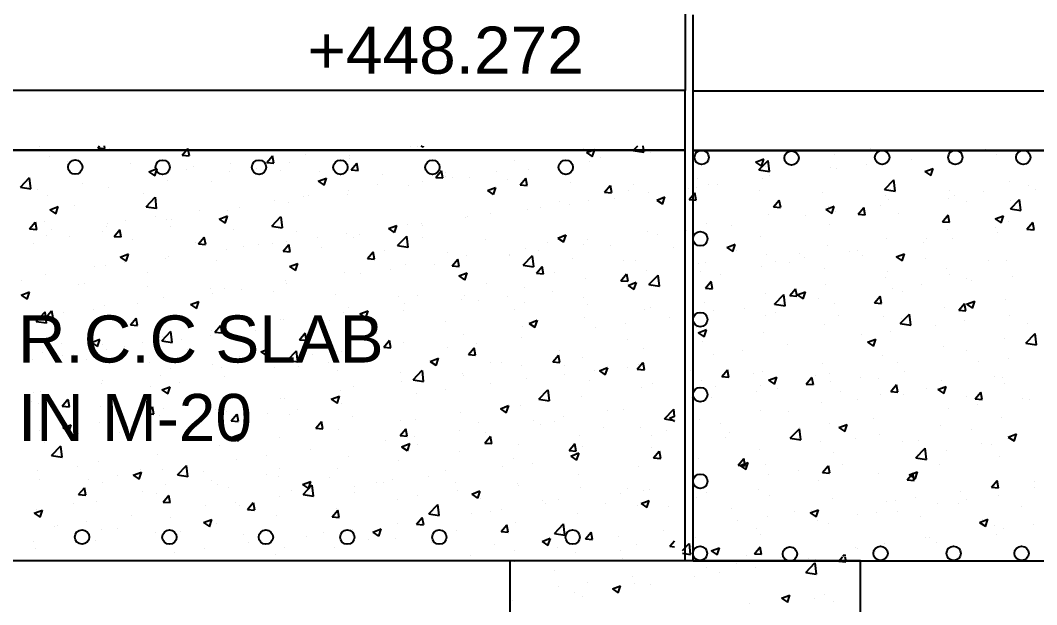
# Model space of a CAD drawing. Header units: metres. Extents: x 323 to 450, y 282 to 479.
# Drawn here: x 359.45 to 365.09, y 299.09 to 302.33 of the extents above; entities that cross this region are included whole.
import ezdxf

# ---------------------------------------------------------------- set-up
doc = ezdxf.new("R2010")
doc.units = ezdxf.units.M
doc.header["$MEASUREMENT"] = 0
for name, color, linetype in [('DRAWING', 7, 'Continuous'), ('HATCH', 7, 'Continuous'), ('TEXT', 255, 'Continuous')]:
    doc.layers.add(name, color=color, linetype=linetype)
doc.styles.get("Standard").update_dxf_attribs({"font": 'arial.ttf'})

msp = doc.modelspace()

# ---------------------------------------------------------------- linework, layer by layer
at = {"layer": 'DRAWING', "ltscale": 0.02}
for p, q in [((363.13728, 301.6088), (355.85302, 301.6088)), ((363.13728, 299.33029), (363.13728, 301.6088)), ((363.18099, 301.60589), (370.46525, 301.60589)), ((363.18099, 299.32738), (363.18099, 301.60589)), ((355.84048, 299.33029), (363.13728, 299.33029)), ((370.47779, 299.32738), (363.18099, 299.32738))]:
    msp.add_line(p, q, dxfattribs=at)
for points in [[(363.13675, 302.36292), (363.13675, 301.93999)], [(363.18099, 301.93708), (363.18099, 302.36)]]:
    msp.add_lwpolyline(points, dxfattribs=at)
for points in [[(363.13728, 301.93999), (355.84191, 301.93999), (355.84191, 301.6088), (363.13728, 301.6088)], [(363.18099, 301.93708), (370.47635, 301.93708), (370.47635, 301.60589), (363.18099, 301.60589)], [(362.16654, 299.33029), (364.10803, 299.33029), (364.10803, 298.82224), (362.16654, 298.82224)]]:
    msp.add_lwpolyline(points, close=True, dxfattribs=at)
for centre in [(363.22852, 301.56827), (364.22972, 301.56827), (364.63541, 301.56827), (365.01211, 301.56827), (359.75388, 301.51409), (360.23864, 301.51344), (360.77328, 301.51344), (361.22503, 301.51344), (361.73541, 301.51344), (362.47492, 301.51344), (363.72697, 301.56494), (363.22078, 301.11662), (363.22078, 300.66834), (363.22078, 300.25172), (363.22078, 299.77058), (359.79174, 299.4612), (360.27651, 299.46055), (360.81115, 299.46055), (361.2629, 299.46055), (361.77328, 299.46055), (362.51279, 299.46055), (363.21945, 299.37045), (364.22065, 299.37045), (364.62634, 299.37045), (365.00304, 299.37045), (363.71791, 299.36711)]:
    msp.add_circle(centre, 0.0398, dxfattribs=at)
at = {"layer": 'HATCH', "ltscale": 0.02}
for p, q in [((359.5534, 301.62706), (359.5534, 301.62706)), ((359.87881, 301.62107), (359.88847, 301.63258)), ((359.87881, 301.62107), (359.91786, 301.61765)), ((359.91826, 301.61715), (359.91541, 301.63258)), ((359.94577, 301.61795), (359.94577, 301.61795)), ((360.34738, 301.58007), (360.37888, 301.61761)), ((360.38683, 301.57616), (360.37928, 301.61711)), ((361.19216, 301.60777), (361.19216, 301.60777)), ((361.6118, 301.62808), (361.6118, 301.62808)), ((361.65376, 301.6282), (361.65376, 301.6282)), ((361.67105, 301.63258), (361.68269, 301.62473)), ((361.68309, 301.62423), (361.68589, 301.63258)), ((362.57227, 301.61555), (362.57227, 301.61555)), ((362.58904, 301.59433), (362.63478, 301.61189)), ((362.62193, 301.57191), (362.63518, 301.61139)), ((362.84917, 301.60644), (362.87426, 301.63258)), ((362.90768, 301.59695), (362.90353, 301.63258)), ((364.16565, 301.61546), (364.16565, 301.61546)), ((364.80259, 301.61302), (364.80259, 301.61302)), ((359.61035, 301.57195), (359.61035, 301.57195)), ((360.34738, 301.58007), (360.38643, 301.57666)), ((360.81595, 301.53908), (360.84745, 301.57661)), ((360.8554, 301.53516), (360.84785, 301.57611)), ((361.02862, 301.58624), (361.02862, 301.58624)), ((361.2725, 301.5791), (361.2725, 301.5791)), ((361.27278, 301.5628), (361.27278, 301.5628)), ((362.58904, 301.59433), (362.62153, 301.57241)), ((362.66738, 301.56695), (362.66738, 301.56695)), ((362.84917, 301.60644), (362.90727, 301.59743)), ((362.9148, 301.59952), (362.9148, 301.59952)), ((362.94397, 301.5934), (362.94397, 301.5934)), ((363.52788, 301.54201), (363.57363, 301.55957)), ((363.54638, 301.49831), (363.59726, 301.55134)), ((363.56078, 301.51959), (363.57403, 301.55907)), ((363.96471, 301.58312), (363.96471, 301.58312)), ((364.2707, 301.55455), (364.2707, 301.55455)), ((364.39001, 301.5587), (364.39001, 301.5587)), ((364.51438, 301.60072), (364.51438, 301.60072)), ((364.61001, 301.60353), (364.61001, 301.60353)), ((364.86312, 301.58599), (364.86312, 301.58599)), ((359.71311, 301.54796), (359.71311, 301.54796)), ((360.06185, 301.53322), (360.06185, 301.53322)), ((360.16244, 301.48827), (360.20819, 301.50583)), ((360.19534, 301.46585), (360.20859, 301.50533)), ((360.36862, 301.49935), (360.36862, 301.49935)), ((360.41058, 301.51849), (360.41058, 301.51849)), ((360.61604, 301.53192), (360.61604, 301.53192)), ((360.75932, 301.50375), (360.75932, 301.50375)), ((360.81595, 301.53908), (360.855, 301.53566)), ((360.8918, 301.49741), (360.8918, 301.49741)), ((360.94252, 301.53727), (360.94252, 301.53727)), ((361.28452, 301.49808), (361.31602, 301.53562)), ((361.28453, 301.49809), (361.32357, 301.49467)), ((361.32397, 301.49417), (361.31642, 301.53512)), ((361.7531, 301.45709), (361.78459, 301.49462)), ((362.19128, 301.55016), (362.19128, 301.55016)), ((362.26925, 301.49842), (362.26925, 301.49842)), ((362.50384, 301.54542), (362.50384, 301.54542)), ((362.60855, 301.5474), (362.60855, 301.5474)), ((363.52788, 301.54201), (363.56038, 301.52009)), ((363.54638, 301.49831), (363.60448, 301.4893)), ((363.58373, 301.51773), (363.58373, 301.51773)), ((363.60488, 301.48882), (363.59766, 301.55086)), ((363.94073, 301.51273), (363.94073, 301.51273)), ((363.97905, 301.5046), (363.97905, 301.5046)), ((364.1426, 301.52613), (364.1426, 301.52613)), ((364.46673, 301.48969), (364.51247, 301.50725)), ((364.49963, 301.46727), (364.51287, 301.50675)), ((359.44975, 301.40259), (359.50064, 301.45562)), ((359.50826, 301.3931), (359.50104, 301.45514)), ((360.16245, 301.48827), (360.19494, 301.46635)), ((360.20508, 301.47782), (360.20508, 301.47782)), ((360.2678, 301.4423), (360.2678, 301.4423)), ((360.6071, 301.49128), (360.6071, 301.49128)), ((361.10129, 301.43595), (361.14703, 301.45351)), ((361.10805, 301.48902), (361.10805, 301.48902)), ((361.13419, 301.41353), (361.14743, 301.45301)), ((361.45679, 301.47428), (361.45679, 301.47428)), ((361.7531, 301.45709), (361.79214, 301.45367)), ((361.79254, 301.45317), (361.78499, 301.49412)), ((361.80552, 301.45955), (361.80552, 301.45955)), ((361.8103, 301.48476), (361.8103, 301.48476)), ((361.84384, 301.45853), (361.84384, 301.45853)), ((361.93927, 301.4566), (361.93927, 301.4566)), ((362.09126, 301.4911), (362.09126, 301.4911)), ((362.15426, 301.44482), (362.15426, 301.44482)), ((362.22167, 301.4161), (362.25316, 301.45363)), ((362.26111, 301.41218), (362.25356, 301.45313)), ((363.20274, 301.45233), (363.20274, 301.45233)), ((363.56648, 301.45028), (363.56648, 301.45028)), ((363.60531, 301.46673), (363.60531, 301.46673)), ((364.24359, 301.39018), (364.29447, 301.44321)), ((364.30209, 301.38069), (364.29487, 301.44273)), ((364.46673, 301.48969), (364.49923, 301.46777)), ((359.44975, 301.40259), (359.50785, 301.39358)), ((359.54508, 301.39093), (359.54508, 301.39093)), ((359.7925, 301.4235), (359.7925, 301.4235)), ((359.93782, 301.40047), (359.93782, 301.40047)), ((360.51081, 301.43201), (360.51081, 301.43201)), ((361.10129, 301.43595), (361.13379, 301.41403)), ((361.26772, 301.38268), (361.26772, 301.38268)), ((361.42932, 301.41936), (361.42932, 301.41936)), ((361.60386, 301.4106), (361.60386, 301.4106)), ((361.6803, 301.437), (361.6803, 301.437)), ((362.04014, 301.38363), (362.08588, 301.40119)), ((362.04014, 301.38363), (362.07263, 301.36171)), ((362.07303, 301.36121), (362.08628, 301.40069)), ((362.22167, 301.4161), (362.26071, 301.41268)), ((362.50299, 301.43008), (362.50299, 301.43008)), ((362.69024, 301.3751), (362.72173, 301.41263)), ((362.72968, 301.37118), (362.72213, 301.41213)), ((362.82176, 301.38694), (362.82176, 301.38694)), ((362.85173, 301.41535), (362.85173, 301.41535)), ((363.15552, 301.39618), (363.15552, 301.39618)), ((363.20046, 301.40061), (363.20046, 301.40061)), ((363.266, 301.41775), (363.266, 301.41775)), ((363.31906, 301.41771), (363.31906, 301.41771)), ((363.5492, 301.38588), (363.5492, 301.38588)), ((364.24359, 301.39018), (364.30169, 301.38117)), ((364.60206, 301.38606), (364.60206, 301.38606)), ((364.93748, 301.43206), (364.93748, 301.43206)), ((365.04169, 301.40946), (365.04169, 301.40946)), ((365.08069, 301.38953), (365.08069, 301.38953)), ((359.60241, 301.35448), (359.60241, 301.35448)), ((360.12983, 301.36661), (360.12983, 301.36661)), ((360.14696, 301.29446), (360.19784, 301.34749)), ((360.20546, 301.28497), (360.19824, 301.34701)), ((360.85676, 301.32858), (360.85676, 301.32858)), ((361.0203, 301.35011), (361.0203, 301.35011)), ((361.04833, 301.35397), (361.04833, 301.35397)), ((361.26455, 301.36162), (361.26455, 301.36162)), ((362.60061, 301.32993), (362.60061, 301.32993)), ((362.69024, 301.3751), (362.72929, 301.37168)), ((362.74294, 301.34186), (362.74294, 301.34186)), ((362.93603, 301.37593), (362.93603, 301.37593)), ((362.97898, 301.33131), (363.02473, 301.34887)), ((362.97898, 301.33131), (363.01148, 301.30939)), ((363.01188, 301.30889), (363.02513, 301.34837)), ((363.15881, 301.33411), (363.1903, 301.37164)), ((363.15881, 301.33411), (363.19786, 301.33069)), ((363.19826, 301.33019), (363.1907, 301.37114)), ((363.62738, 301.29311), (363.65887, 301.33064)), ((363.66683, 301.28919), (363.65927, 301.33014)), ((363.89793, 301.37114), (363.89793, 301.37114)), ((364.24667, 301.35641), (364.24667, 301.35641)), ((364.26276, 301.33708), (364.26276, 301.33708)), ((364.5954, 301.34167), (364.5954, 301.34167)), ((364.63073, 301.35536), (364.63073, 301.35536)), ((364.79428, 301.37689), (364.79428, 301.37689)), ((364.94079, 301.28205), (364.99167, 301.33508)), ((364.94414, 301.32694), (364.94414, 301.32694)), ((364.99929, 301.27256), (364.99208, 301.3346)), ((359.61355, 301.27756), (359.65929, 301.29512)), ((359.61355, 301.27756), (359.64604, 301.25565)), ((359.64644, 301.25515), (359.65969, 301.29463)), ((359.74885, 301.30122), (359.74885, 301.30122)), ((360.14696, 301.29446), (360.20506, 301.28545)), ((360.44418, 301.27426), (360.44418, 301.27426)), ((360.59916, 301.2738), (360.59916, 301.2738)), ((360.66735, 301.28857), (360.66735, 301.28857)), ((360.93458, 301.3198), (360.93458, 301.3198)), ((362.26131, 301.28095), (362.26131, 301.28095)), ((362.33198, 301.28776), (362.33198, 301.28776)), ((362.44078, 301.32154), (362.44078, 301.32154)), ((362.49552, 301.30929), (362.49552, 301.30929)), ((363.62738, 301.29311), (363.66643, 301.2897)), ((363.91783, 301.27899), (363.96357, 301.29655)), ((363.91783, 301.27899), (363.95033, 301.25707)), ((363.93278, 301.29526), (363.93278, 301.29526)), ((363.95073, 301.25657), (363.96397, 301.29605)), ((364.09595, 301.25212), (364.12745, 301.28965)), ((364.1354, 301.2482), (364.12784, 301.28915)), ((364.21816, 301.30104), (364.21816, 301.30104)), ((364.6997, 301.32413), (364.6997, 301.32413)), ((364.94079, 301.28205), (364.99889, 301.27304)), ((359.5859, 301.21414), (359.5859, 301.21414)), ((360.03322, 301.22016), (360.03322, 301.22016)), ((360.19676, 301.24169), (360.19676, 301.24169)), ((360.25985, 301.22482), (360.25985, 301.22482)), ((360.28637, 301.22317), (360.28637, 301.22317)), ((360.55239, 301.22524), (360.59813, 301.2428)), ((360.55239, 301.22524), (360.58489, 301.20333)), ((360.58529, 301.20283), (360.59853, 301.24231)), ((360.84417, 301.18633), (360.89505, 301.23936)), ((360.90267, 301.17684), (360.89545, 301.23888)), ((361.9194, 301.23344), (361.9194, 301.23344)), ((361.93133, 301.23913), (361.93133, 301.23913)), ((362.05979, 301.25614), (362.05979, 301.25614)), ((363.59736, 301.24926), (363.59736, 301.24926)), ((363.8072, 301.24694), (363.8072, 301.24694)), ((363.97074, 301.26847), (363.97074, 301.26847)), ((364.09595, 301.25212), (364.135, 301.2487)), ((364.31872, 301.25873), (364.31872, 301.25873)), ((364.56452, 301.21112), (364.59602, 301.24866)), ((364.60397, 301.2072), (364.59642, 301.24815)), ((364.85668, 301.22667), (364.90242, 301.24423)), ((364.85668, 301.22667), (364.88917, 301.20475)), ((364.88957, 301.20425), (364.90282, 301.24373)), ((364.92954, 301.21458), (364.92954, 301.21458)), ((359.50088, 301.17067), (359.53238, 301.20821)), ((359.50088, 301.17067), (359.53993, 301.16726)), ((359.54033, 301.16676), (359.53278, 301.20771)), ((359.62064, 301.16584), (359.62064, 301.16584)), ((359.90538, 301.15778), (359.90538, 301.15778)), ((359.92988, 301.183), (359.92988, 301.183)), ((359.93463, 301.1994), (359.93463, 301.1994)), ((359.96946, 301.12968), (360.00095, 301.16721)), ((360.0089, 301.12576), (360.00135, 301.16671)), ((360.28337, 301.18467), (360.28337, 301.18467)), ((360.6321, 301.16993), (360.6321, 301.16993)), ((360.84417, 301.18633), (360.90227, 301.17732)), ((361.49124, 301.17293), (361.53698, 301.19048)), ((361.49124, 301.17293), (361.52373, 301.15101)), ((361.50844, 301.17934), (361.50844, 301.17934)), ((361.52413, 301.15051), (361.53738, 301.18999)), ((361.59591, 301.19313), (361.59591, 301.19313)), ((361.67198, 301.20087), (361.67198, 301.20087)), ((361.67881, 301.19075), (361.67881, 301.19075)), ((362.92808, 301.15846), (362.92808, 301.15846)), ((363.1472, 301.16005), (363.1472, 301.16005)), ((363.25806, 301.20028), (363.25806, 301.20028)), ((363.39462, 301.19262), (363.39462, 301.19262)), ((363.93774, 301.19334), (363.93774, 301.19334)), ((364.56452, 301.21112), (364.60357, 301.20771)), ((364.59412, 301.16859), (364.59412, 301.16859)), ((364.85624, 301.18069), (364.85624, 301.18069)), ((365.03309, 301.17013), (365.06459, 301.20766)), ((365.03309, 301.17013), (365.07214, 301.16671)), ((365.07254, 301.16621), (365.06499, 301.20716)), ((359.59446, 301.137), (359.59446, 301.137)), ((359.72364, 301.12638), (359.72364, 301.12638)), ((359.96946, 301.12968), (360.0085, 301.12626)), ((360.07237, 301.11165), (360.07237, 301.11165)), ((360.43803, 301.08868), (360.46952, 301.12622)), ((360.47747, 301.08477), (360.46992, 301.12572)), ((360.92663, 301.10233), (360.92663, 301.10233)), ((360.98084, 301.1552), (360.98084, 301.1552)), ((361.09586, 301.12502), (361.09586, 301.12502)), ((361.25661, 301.14415), (361.25661, 301.14415)), ((361.29783, 301.12535), (361.29783, 301.12535)), ((361.32957, 301.14046), (361.32957, 301.14046)), ((361.54137, 301.0782), (361.59225, 301.13123)), ((361.59987, 301.06871), (361.59266, 301.13075)), ((361.67831, 301.12573), (361.67831, 301.12573)), ((362.02704, 301.11099), (362.02704, 301.11099)), ((362.43009, 301.12061), (362.47583, 301.13816)), ((362.43009, 301.12061), (362.46258, 301.09869)), ((362.46298, 301.09819), (362.47623, 301.13767)), ((362.59267, 301.11246), (362.59267, 301.11246)), ((362.98366, 301.13852), (362.98366, 301.13852)), ((363.55675, 301.12794), (363.55675, 301.12794)), ((364.25481, 301.11961), (364.25481, 301.11961)), ((364.47526, 301.11529), (364.47526, 301.11529)), ((364.62242, 301.11923), (364.62242, 301.11923)), ((364.86984, 301.1518), (364.86984, 301.1518)), ((359.5244, 301.09238), (359.5244, 301.09238)), ((360.42111, 301.09691), (360.42111, 301.09691)), ((360.43803, 301.08868), (360.47707, 301.08527)), ((360.59122, 301.05633), (360.59122, 301.05633)), ((360.6849, 301.07092), (360.6849, 301.07092)), ((360.76984, 301.08218), (360.76984, 301.08218)), ((360.84844, 301.09245), (360.84844, 301.09245)), ((360.9066, 301.04769), (360.93809, 301.08522)), ((360.9066, 301.04769), (360.94564, 301.04427)), ((360.91684, 301.05995), (360.91684, 301.05995)), ((360.94604, 301.04377), (360.93849, 301.08472)), ((361.11858, 301.06745), (361.11858, 301.06745)), ((361.37517, 301.00669), (361.40666, 301.04423)), ((361.41461, 301.00278), (361.40706, 301.04373)), ((361.46731, 301.05271), (361.46731, 301.05271)), ((361.54137, 301.0782), (361.59947, 301.06919)), ((362.25336, 301.06348), (362.25336, 301.06348)), ((362.32366, 301.05163), (362.32366, 301.05163)), ((362.37578, 301.09626), (362.37578, 301.09626)), ((362.57108, 301.0842), (362.57108, 301.0842)), ((362.72451, 301.08152), (362.72451, 301.08152)), ((363.07325, 301.06679), (363.07325, 301.06679)), ((363.17577, 301.06254), (363.17577, 301.06254)), ((363.36893, 301.06829), (363.41467, 301.08584)), ((363.36893, 301.06829), (363.40143, 301.04637)), ((363.40183, 301.04587), (363.41507, 301.08535)), ((363.42198, 301.05205), (363.42198, 301.05205)), ((363.92484, 301.07778), (363.92484, 301.07778)), ((364.09427, 301.0499), (364.09427, 301.0499)), ((364.45888, 301.0977), (364.45888, 301.0977)), ((360.00349, 301.01454), (360.04923, 301.0321)), ((360.00349, 301.01454), (360.03599, 300.99262)), ((360.03639, 300.99213), (360.04963, 301.0316)), ((360.25191, 301.00735), (360.25191, 301.00735)), ((360.27232, 301.0166), (360.27232, 301.0166)), ((360.53586, 300.99456), (360.53586, 300.99456)), ((361.37517, 301.00669), (361.41422, 301.00328)), ((361.81605, 301.03798), (361.81605, 301.03798)), ((361.84374, 300.9657), (361.87523, 301.00323)), ((361.88319, 300.96178), (361.87563, 301.00273)), ((361.92339, 301.02166), (361.92339, 301.02166)), ((362.16012, 301.0301), (362.16012, 301.0301)), ((362.16478, 301.02324), (362.16478, 301.02324)), ((362.23858, 300.97007), (362.28946, 301.0231)), ((362.29708, 300.96058), (362.28986, 301.02262)), ((362.51352, 301.00851), (362.51352, 301.00851)), ((362.79479, 300.99715), (362.79479, 300.99715)), ((362.86225, 300.99377), (362.86225, 300.99377)), ((363.58942, 301.03179), (363.58942, 301.03179)), ((363.63534, 300.98928), (363.63534, 300.98928)), ((363.77072, 301.03732), (363.77072, 301.03732)), ((363.79888, 301.01081), (363.79888, 301.01081)), ((364.0463, 301.04338), (364.0463, 301.04338)), ((364.11945, 301.02259), (364.11945, 301.02259)), ((364.30778, 301.01597), (364.35352, 301.03352)), ((364.30778, 301.01597), (364.34027, 300.99405)), ((364.34067, 300.99355), (364.35392, 301.03302)), ((364.46819, 301.00785), (364.46819, 301.00785)), ((364.81692, 300.99312), (364.81692, 300.99312)), ((364.92159, 300.99711), (364.92159, 300.99711)), ((359.86136, 300.9625), (359.86136, 300.9625)), ((359.92194, 300.96553), (359.92194, 300.96553)), ((360.02491, 300.98403), (360.02491, 300.98403)), ((360.94234, 300.96222), (360.98808, 300.97978)), ((360.94234, 300.96222), (360.97483, 300.9403)), ((360.97523, 300.93981), (360.98848, 300.97928)), ((361.50012, 300.94321), (361.50012, 300.94321)), ((361.58797, 300.97566), (361.58797, 300.97566)), ((361.74754, 300.97578), (361.74754, 300.97578)), ((361.84374, 300.9657), (361.88279, 300.96228)), ((362.23858, 300.97007), (362.29668, 300.96106)), ((362.31231, 300.9247), (362.3438, 300.96224)), ((362.35176, 300.92079), (362.3442, 300.96174)), ((362.4138, 300.93175), (362.4138, 300.93175)), ((362.92014, 300.94098), (362.92014, 300.94098)), ((363.21099, 300.97904), (363.21099, 300.97904)), ((363.22276, 300.93496), (363.22276, 300.93496)), ((363.25012, 300.98281), (363.25012, 300.98281)), ((363.55972, 300.9643), (363.55972, 300.9643)), ((363.71329, 300.9845), (363.71329, 300.9845)), ((363.90846, 300.94957), (363.90846, 300.94957)), ((364.25719, 300.93483), (364.25719, 300.93483)), ((364.58617, 300.95111), (364.58617, 300.95111)), ((359.45593, 300.88207), (359.45593, 300.88207)), ((359.58652, 300.91953), (359.58652, 300.91953)), ((360.15488, 300.92916), (360.15488, 300.92916)), ((360.91869, 300.88486), (360.91869, 300.88486)), ((361.24866, 300.92668), (361.24866, 300.92668)), ((361.33658, 300.92168), (361.33658, 300.92168)), ((361.88119, 300.9099), (361.92693, 300.92746)), ((361.88119, 300.9099), (361.91368, 300.88798)), ((361.91408, 300.88749), (361.92733, 300.92696)), ((362.31231, 300.9247), (362.35136, 300.92129)), ((362.58472, 300.89499), (362.58472, 300.89499)), ((362.78088, 300.88371), (362.81238, 300.92124)), ((362.78088, 300.88371), (362.81993, 300.88029)), ((362.8118, 300.88086), (362.8118, 300.88086)), ((362.82033, 300.87979), (362.81277, 300.92074)), ((362.82003, 300.85758), (362.86577, 300.87514)), ((362.85293, 300.83517), (362.86617, 300.87464)), ((362.93578, 300.86194), (362.98667, 300.91497)), ((362.97534, 300.90239), (362.97534, 300.90239)), ((362.99429, 300.85245), (362.98707, 300.91449)), ((363.24945, 300.84271), (363.28095, 300.88025)), ((363.2889, 300.8388), (363.28135, 300.87975)), ((363.33231, 300.91911), (363.33231, 300.91911)), ((364.24687, 300.90213), (364.24687, 300.90213)), ((364.60593, 300.9201), (364.60593, 300.9201)), ((364.69798, 300.89414), (364.69798, 300.89414)), ((364.72475, 300.88668), (364.72475, 300.88668)), ((364.95466, 300.90536), (364.95466, 300.90536)), ((359.45459, 300.80384), (359.50033, 300.8214)), ((359.48749, 300.78142), (359.50073, 300.8209)), ((359.77389, 300.86376), (359.77389, 300.86376)), ((359.80466, 300.86733), (359.80466, 300.86733)), ((360.1534, 300.8526), (360.1534, 300.8526)), ((360.50213, 300.83786), (360.50213, 300.83786)), ((360.58327, 300.83886), (360.58327, 300.83886)), ((360.67659, 300.83479), (360.67659, 300.83479)), ((360.85087, 300.82313), (360.85087, 300.82313)), ((360.924, 300.86736), (360.924, 300.86736)), ((362.03282, 300.86635), (362.03282, 300.86635)), ((362.24542, 300.84601), (362.24542, 300.84601)), ((362.39922, 300.82654), (362.39922, 300.82654)), ((362.82003, 300.85758), (362.85253, 300.83566)), ((362.93578, 300.86194), (362.99388, 300.85293)), ((362.95132, 300.85371), (362.95132, 300.85371)), ((363.24945, 300.84272), (363.2885, 300.8393)), ((363.71802, 300.80172), (363.74952, 300.83925)), ((363.75747, 300.7978), (363.74992, 300.83875)), ((363.75888, 300.80526), (363.80462, 300.82282)), ((363.79177, 300.78285), (363.80502, 300.82232)), ((363.91689, 300.86031), (363.91689, 300.86031)), ((364.28702, 300.84004), (364.28702, 300.84004)), ((364.34377, 300.82128), (364.34377, 300.82128)), ((364.45056, 300.86157), (364.45056, 300.86157)), ((359.45459, 300.80384), (359.48709, 300.78192)), ((360.24397, 300.78988), (360.24397, 300.78988)), ((360.39344, 300.75152), (360.43918, 300.76908)), ((360.42633, 300.7291), (360.43958, 300.76858)), ((360.51304, 300.81326), (360.51304, 300.81326)), ((361.1996, 300.80839), (361.1996, 300.80839)), ((361.54834, 300.79366), (361.54834, 300.79366)), ((361.65184, 300.80096), (361.65184, 300.80096)), ((361.89707, 300.77893), (361.89707, 300.77893)), ((361.91544, 300.80418), (361.91544, 300.80418)), ((361.98826, 300.77244), (361.98826, 300.77244)), ((362.1518, 300.79397), (362.1518, 300.79397)), ((362.24581, 300.76419), (362.24581, 300.76419)), ((362.57034, 300.78831), (362.57034, 300.78831)), ((363.24217, 300.76533), (363.24217, 300.76533)), ((363.58148, 300.81431), (363.58148, 300.81431)), ((363.63299, 300.75381), (363.68387, 300.80684)), ((363.69149, 300.74432), (363.68427, 300.80636)), ((363.71802, 300.80172), (363.75707, 300.7983)), ((363.75888, 300.80526), (363.79137, 300.78334)), ((363.87444, 300.78572), (363.87444, 300.78572)), ((364.18659, 300.76073), (364.21809, 300.79826)), ((364.22604, 300.75681), (364.21849, 300.79776)), ((364.69773, 300.75294), (364.74347, 300.7705)), ((364.73062, 300.73052), (364.74387, 300.77)), ((364.91365, 300.77964), (364.91365, 300.77964)), ((359.53636, 300.65809), (359.58725, 300.71112)), ((359.59487, 300.6486), (359.58765, 300.71064)), ((359.59153, 300.67928), (359.62302, 300.71681)), ((359.63097, 300.67537), (359.62342, 300.71631)), ((359.85305, 300.72637), (359.85305, 300.72637)), ((359.91399, 300.74806), (359.91399, 300.74806)), ((360.10047, 300.75894), (360.10047, 300.75894)), ((360.39344, 300.75152), (360.42593, 300.7296)), ((361.24072, 300.70921), (361.24072, 300.70921)), ((361.27085, 300.73556), (361.27085, 300.73556)), ((361.33229, 300.6992), (361.37803, 300.71676)), ((361.36518, 300.67678), (361.37843, 300.71626)), ((361.57568, 300.71812), (361.57568, 300.71812)), ((361.58003, 300.75819), (361.58003, 300.75819)), ((362.18936, 300.72292), (362.18936, 300.72292)), ((362.59454, 300.74946), (362.59454, 300.74946)), ((362.9122, 300.72351), (362.9122, 300.72351)), ((362.94328, 300.73472), (362.94328, 300.73472)), ((363.29201, 300.71999), (363.29201, 300.71999)), ((363.46348, 300.73162), (363.46348, 300.73162)), ((363.62702, 300.75315), (363.62702, 300.75315)), ((363.63299, 300.75381), (363.69109, 300.7448)), ((363.96278, 300.75588), (363.96278, 300.75588)), ((364.18659, 300.76073), (364.22564, 300.75731)), ((364.57823, 300.73364), (364.57823, 300.73364)), ((364.65517, 300.71973), (364.68666, 300.75726)), ((364.65517, 300.71973), (364.69421, 300.71631)), ((364.69461, 300.71581), (364.68706, 300.75676)), ((364.69773, 300.75294), (364.73022, 300.73103)), ((359.53636, 300.65809), (359.59446, 300.64908)), ((359.57857, 300.70206), (359.57857, 300.70206)), ((359.59153, 300.67928), (359.63058, 300.67586)), ((359.68951, 300.70484), (359.68951, 300.70484)), ((360.0601, 300.63829), (360.09159, 300.67582)), ((360.09954, 300.63437), (360.09199, 300.67532)), ((360.88987, 300.67016), (360.88987, 300.67016)), ((360.91075, 300.66738), (360.91075, 300.66738)), ((361.16472, 300.66402), (361.16472, 300.66402)), ((361.32827, 300.68555), (361.32827, 300.68555)), ((361.33229, 300.6992), (361.36478, 300.67728)), ((361.80837, 300.65752), (361.80837, 300.65752)), ((362.27113, 300.64688), (362.31687, 300.66444)), ((362.30403, 300.62446), (362.31727, 300.66394)), ((362.57678, 300.67751), (362.57678, 300.67751)), ((363.0509, 300.6773), (363.0509, 300.6773)), ((363.5818, 300.69049), (363.5818, 300.69049)), ((363.64075, 300.70525), (363.64075, 300.70525)), ((363.98948, 300.69052), (363.98948, 300.69052)), ((364.23893, 300.68466), (364.23893, 300.68466)), ((364.3302, 300.64568), (364.38108, 300.69871)), ((364.33822, 300.67578), (364.33822, 300.67578)), ((364.3887, 300.63619), (364.38148, 300.69823)), ((364.68695, 300.66105), (364.68695, 300.66105)), ((364.9387, 300.6908), (364.9387, 300.6908)), ((360.0601, 300.63829), (360.09915, 300.63487)), ((360.23357, 300.54996), (360.28445, 300.60299)), ((360.29207, 300.54047), (360.28485, 300.60251)), ((360.50889, 300.60477), (360.50889, 300.60477)), ((360.52867, 300.59729), (360.56016, 300.63482)), ((360.52867, 300.59729), (360.56772, 300.59388)), ((360.56812, 300.59338), (360.56056, 300.63432)), ((360.57533, 300.62139), (360.57533, 300.62139)), ((360.75215, 300.6097), (360.75215, 300.6097)), ((360.99724, 300.5563), (361.02873, 300.59383)), ((361.03669, 300.55238), (361.02913, 300.59333)), ((362.23747, 300.62853), (362.23747, 300.62853)), ((362.27113, 300.64688), (362.30363, 300.62496)), ((362.63994, 300.6232), (362.63994, 300.6232)), ((362.80348, 300.64473), (362.80348, 300.64473)), ((363.20082, 300.62509), (363.20082, 300.62509)), ((363.20998, 300.59456), (363.25572, 300.61212)), ((363.20998, 300.59456), (363.24247, 300.57264)), ((363.24287, 300.57214), (363.25612, 300.61162)), ((363.57353, 300.59684), (363.57353, 300.59684)), ((363.90895, 300.64284), (363.90895, 300.64284)), ((364.2787, 300.60391), (364.2787, 300.60391)), ((364.3302, 300.64568), (364.3883, 300.63667)), ((364.52612, 300.63648), (364.52612, 300.63648)), ((365.03569, 300.64631), (365.03569, 300.64631)), ((359.84454, 300.54082), (359.89028, 300.55838)), ((359.84454, 300.54082), (359.87704, 300.5189)), ((359.87743, 300.5184), (359.89068, 300.55788)), ((360.1279, 300.53937), (360.1279, 300.53937)), ((360.23357, 300.54996), (360.29167, 300.54095)), ((360.23602, 300.57241), (360.23602, 300.57241)), ((360.34119, 300.5556), (360.34119, 300.5556)), ((360.50473, 300.57713), (360.50473, 300.57713)), ((360.99724, 300.5563), (361.03629, 300.55288)), ((361.42739, 300.59212), (361.42739, 300.59212)), ((361.46581, 300.5153), (361.49731, 300.55284)), ((361.50526, 300.51139), (361.4977, 300.55233)), ((361.57208, 300.54071), (361.57208, 300.54071)), ((361.9075, 300.58671), (361.9075, 300.58671)), ((361.97995, 300.53631), (361.97995, 300.53631)), ((362.22736, 300.56888), (362.22736, 300.56888)), ((362.81983, 300.55969), (362.81983, 300.55969)), ((363.23423, 300.54786), (363.23423, 300.54786)), ((364.11516, 300.58238), (364.11516, 300.58238)), ((364.14883, 300.54224), (364.19457, 300.5598)), ((364.14883, 300.54224), (364.18132, 300.52032)), ((364.18172, 300.51982), (364.19497, 300.5593)), ((364.9057, 300.56217), (364.9057, 300.56217)), ((365.0274, 300.53755), (365.07829, 300.59058)), ((365.0274, 300.53755), (365.0855, 300.52854)), ((365.0859, 300.52806), (365.07869, 300.5901)), ((365.07876, 300.56228), (365.07876, 300.56228)), ((359.57063, 300.48459), (359.57063, 300.48459)), ((359.67744, 300.53351), (359.67744, 300.53351)), ((359.90605, 300.53058), (359.90605, 300.53058)), ((359.92861, 300.50128), (359.92861, 300.50128)), ((360.02618, 300.51878), (360.02618, 300.51878)), ((360.37491, 300.50404), (360.37491, 300.50404)), ((360.72365, 300.48931), (360.72365, 300.48931)), ((360.78339, 300.4885), (360.82913, 300.50606)), ((360.78339, 300.4885), (360.81588, 300.46658)), ((360.81628, 300.46608), (360.82953, 300.50556)), ((360.93078, 300.44183), (360.98166, 300.49486)), ((360.98928, 300.43234), (360.98206, 300.49438)), ((361.04641, 300.52673), (361.04641, 300.52673)), ((361.23278, 300.49173), (361.23278, 300.49173)), ((361.46581, 300.5153), (361.50486, 300.51189)), ((361.8164, 300.51478), (361.8164, 300.51478)), ((361.93438, 300.47431), (361.96588, 300.51184)), ((361.97383, 300.47039), (361.96627, 300.51134)), ((362.43885, 300.4943), (362.43885, 300.4943)), ((362.90425, 300.50604), (362.90425, 300.50604)), ((363.45516, 300.49549), (363.45516, 300.49549)), ((363.70258, 300.52806), (363.70258, 300.52806)), ((364.57029, 300.51617), (364.57029, 300.51617)), ((364.69778, 300.49689), (364.69778, 300.49689)), ((359.46645, 300.46049), (359.46645, 300.46049)), ((359.51765, 300.44717), (359.51765, 300.44717)), ((359.68119, 300.46871), (359.68119, 300.46871)), ((359.74692, 300.47398), (359.74692, 300.47398)), ((359.81519, 300.44576), (359.81519, 300.44576)), ((360.16392, 300.43102), (360.16392, 300.43102)), ((360.66542, 300.46133), (360.66542, 300.46133)), ((360.9028, 300.44991), (360.9028, 300.44991)), ((360.93078, 300.44183), (360.98888, 300.43282)), ((361.07238, 300.47457), (361.07238, 300.47457)), ((361.15641, 300.42789), (361.15641, 300.42789)), ((361.40383, 300.46046), (361.40383, 300.46046)), ((361.42112, 300.45984), (361.42112, 300.45984)), ((361.72223, 300.43618), (361.76797, 300.45374)), ((361.72223, 300.43618), (361.75473, 300.41426)), ((361.75513, 300.41376), (361.76837, 300.45324)), ((361.76985, 300.4451), (361.76985, 300.4451)), ((361.93438, 300.47431), (361.97343, 300.47089)), ((362.05787, 300.4289), (362.05787, 300.4289)), ((362.11859, 300.43037), (362.11859, 300.43037)), ((362.40295, 300.43331), (362.43445, 300.47085)), ((362.40295, 300.43331), (362.442, 300.4299)), ((362.4424, 300.4294), (362.43485, 300.47034)), ((362.56884, 300.46004), (362.56884, 300.46004)), ((362.87152, 300.39232), (362.90302, 300.42985)), ((362.91097, 300.3884), (362.90342, 300.42935)), ((363.29162, 300.47396), (363.29162, 300.47396)), ((363.90101, 300.42537), (363.90101, 300.42537)), ((364.23098, 300.46719), (364.23098, 300.46719)), ((364.31679, 300.43149), (364.31679, 300.43149)), ((364.76684, 300.43314), (364.76684, 300.43314)), ((364.93038, 300.45467), (364.93038, 300.45467)), ((360.28444, 300.39593), (360.28444, 300.39593)), ((360.51266, 300.41629), (360.51266, 300.41629)), ((360.56738, 300.40391), (360.56738, 300.40391)), ((360.86139, 300.40156), (360.86139, 300.40156)), ((360.99287, 300.40636), (360.99287, 300.40636)), ((361.21013, 300.38682), (361.21013, 300.38682)), ((361.55886, 300.37209), (361.55886, 300.37209)), ((361.62798, 300.3337), (361.67887, 300.38673)), ((361.68648, 300.32421), (361.67927, 300.38625)), ((361.89956, 300.36924), (361.89956, 300.36924)), ((362.22953, 300.41106), (362.22953, 300.41106)), ((362.46732, 300.41563), (362.46732, 300.41563)), ((362.63163, 300.38707), (362.63163, 300.38707)), ((362.66108, 300.38386), (362.70682, 300.40142)), ((362.66108, 300.38386), (362.69357, 300.36194)), ((362.69397, 300.36144), (362.70722, 300.40092)), ((362.81606, 300.4009), (362.81606, 300.4009)), ((362.87152, 300.39232), (362.91057, 300.3889)), ((362.87904, 300.41964), (362.87904, 300.41964)), ((363.16479, 300.38616), (363.16479, 300.38616)), ((363.3401, 300.35132), (363.37159, 300.38886)), ((363.37954, 300.34741), (363.37199, 300.38835)), ((363.51353, 300.37143), (363.51353, 300.37143)), ((363.56559, 300.37937), (363.56559, 300.37937)), ((364.35426, 300.37882), (364.35426, 300.37882)), ((359.8981, 300.31311), (359.8981, 300.31311)), ((359.90346, 300.33054), (359.90346, 300.33054)), ((360.22808, 300.35493), (360.22808, 300.35493)), ((360.33287, 300.31946), (360.33287, 300.31946)), ((360.58029, 300.35204), (360.58029, 300.35204)), ((361.56414, 300.32324), (361.56414, 300.32324)), ((361.62798, 300.3337), (361.68608, 300.32469)), ((361.67688, 300.3635), (361.67688, 300.3635)), ((361.9076, 300.35735), (361.9076, 300.35735)), ((362.05551, 300.31122), (362.05551, 300.31122)), ((362.25633, 300.34262), (362.25633, 300.34262)), ((362.46808, 300.36554), (362.46808, 300.36554)), ((362.60507, 300.32788), (362.60507, 300.32788)), ((362.9538, 300.31315), (362.9538, 300.31315)), ((363.22628, 300.33039), (363.22628, 300.33039)), ((363.3401, 300.35132), (363.37914, 300.34791)), ((363.59993, 300.33154), (363.64567, 300.3491)), ((363.59993, 300.33154), (363.63242, 300.30962)), ((363.63282, 300.30912), (363.64607, 300.3486)), ((363.80867, 300.31033), (363.84016, 300.34786)), ((363.84811, 300.30641), (363.84056, 300.34736)), ((363.86226, 300.3567), (363.86226, 300.3567)), ((363.93581, 300.3661), (363.93581, 300.3661)), ((363.9433, 300.32472), (363.9433, 300.32472)), ((364.10684, 300.34625), (364.10684, 300.34625)), ((364.211, 300.34196), (364.211, 300.34196)), ((364.55973, 300.32723), (364.55973, 300.32723)), ((364.85431, 300.35345), (364.85431, 300.35345)), ((364.89776, 300.34469), (364.89776, 300.34469)), ((364.90847, 300.31249), (364.90847, 300.31249)), ((359.52247, 300.26514), (359.52247, 300.26514)), ((359.56269, 300.26711), (359.56269, 300.26711)), ((360.16933, 300.29793), (360.16933, 300.29793)), ((360.23449, 300.27779), (360.28023, 300.29535)), ((360.23449, 300.27779), (360.26698, 300.25588)), ((360.26738, 300.25538), (360.28063, 300.29486)), ((361.22483, 300.27426), (361.22483, 300.27426)), ((361.2959, 300.29811), (361.2959, 300.29811)), ((361.64455, 300.25712), (361.64455, 300.25712)), ((361.80809, 300.27865), (361.80809, 300.27865)), ((362.32519, 300.22557), (362.37607, 300.2786)), ((362.38369, 300.21608), (362.37647, 300.27812)), ((362.89631, 300.28857), (362.89631, 300.28857)), ((363.30254, 300.29841), (363.30254, 300.29841)), ((363.53072, 300.2704), (363.53072, 300.2704)), ((363.55483, 300.3007), (363.55483, 300.3007)), ((363.65127, 300.28368), (363.65127, 300.28368)), ((363.80867, 300.31033), (363.84771, 300.30691)), ((364.00001, 300.26894), (364.00001, 300.26894)), ((364.27724, 300.26933), (364.30873, 300.30687)), ((364.27724, 300.26933), (364.31629, 300.26592)), ((364.31668, 300.26541), (364.30913, 300.30636)), ((364.47333, 300.28805), (364.47333, 300.28805)), ((364.53877, 300.27922), (364.58451, 300.29678)), ((364.53877, 300.27922), (364.57127, 300.2573)), ((364.56234, 300.2987), (364.56234, 300.2987)), ((364.57167, 300.2568), (364.58491, 300.29628)), ((364.74581, 300.22834), (364.7773, 300.26587)), ((364.78525, 300.22442), (364.7777, 300.26537)), ((359.50933, 300.21104), (359.50933, 300.21104)), ((359.54747, 300.20144), (359.54747, 300.20144)), ((359.68217, 300.18789), (359.71366, 300.22542)), ((359.72162, 300.18397), (359.71406, 300.22492)), ((359.75675, 300.24362), (359.75675, 300.24362)), ((360.89486, 300.23244), (360.89486, 300.23244)), ((360.91492, 300.23271), (360.91492, 300.23271)), ((361.17333, 300.22547), (361.21907, 300.24303)), ((361.17333, 300.22547), (361.20583, 300.20356)), ((361.20623, 300.20306), (361.21947, 300.24254)), ((361.23197, 300.2028), (361.23197, 300.2028)), ((362.32519, 300.22557), (362.38329, 300.21656)), ((362.56089, 300.24257), (362.56089, 300.24257)), ((363.17384, 300.2353), (363.17384, 300.2353)), ((363.28331, 300.23783), (363.28331, 300.23783)), ((363.89306, 300.20789), (363.89306, 300.20789)), ((364.09235, 300.22266), (364.09235, 300.22266)), ((364.22304, 300.24972), (364.22304, 300.24972)), ((364.34874, 300.25421), (364.34874, 300.25421)), ((364.69748, 300.23947), (364.69748, 300.23947)), ((364.74581, 300.22834), (364.78486, 300.22492)), ((365.00594, 300.22958), (365.00594, 300.22958)), ((365.04621, 300.22474), (365.04621, 300.22474)), ((359.68217, 300.18789), (359.72122, 300.18447)), ((359.89621, 300.18671), (359.89621, 300.18671)), ((360.15074, 300.14689), (360.18224, 300.18443)), ((360.15074, 300.14689), (360.18979, 300.14348)), ((360.19019, 300.14298), (360.18263, 300.18393)), ((360.24494, 300.17197), (360.24494, 300.17197)), ((360.53393, 300.16731), (360.53393, 300.16731)), ((360.55944, 300.18644), (360.55944, 300.18644)), ((360.59368, 300.15724), (360.59368, 300.15724)), ((360.61931, 300.1059), (360.65081, 300.14343)), ((360.65876, 300.10198), (360.6512, 300.14293)), ((360.82101, 300.14869), (360.82101, 300.14869)), ((360.94241, 300.1425), (360.94241, 300.1425)), ((360.98455, 300.17022), (360.98455, 300.17022)), ((361.89161, 300.15177), (361.89161, 300.15177)), ((362.11218, 300.17315), (362.15792, 300.19071)), ((362.11218, 300.17315), (362.14468, 300.15124)), ((362.14507, 300.15074), (362.15832, 300.19022)), ((362.22159, 300.19359), (362.22159, 300.19359)), ((362.70719, 300.16198), (362.70719, 300.16198)), ((362.79286, 300.16991), (362.79286, 300.16991)), ((363.0224, 300.11744), (363.07328, 300.17047)), ((363.07831, 300.13022), (363.07368, 300.16999)), ((363.55765, 300.1619), (363.55765, 300.1619)), ((363.71136, 300.15726), (363.71136, 300.15726)), ((364.59498, 300.17548), (364.59498, 300.17548)), ((364.75853, 300.19701), (364.75853, 300.19701)), ((359.89016, 300.09564), (359.89016, 300.09564)), ((360.15295, 300.10192), (360.15295, 300.10192)), ((360.22014, 300.13746), (360.22014, 300.13746)), ((360.40843, 300.09438), (360.40843, 300.09438)), ((360.61931, 300.1059), (360.65836, 300.10248)), ((361.08788, 300.06491), (361.11938, 300.10244)), ((361.12733, 300.06099), (361.11978, 300.10194)), ((361.29115, 300.12777), (361.29115, 300.12777)), ((361.55619, 300.10577), (361.55619, 300.10577)), ((361.63988, 300.11304), (361.63988, 300.11304)), ((361.98862, 300.0983), (361.98862, 300.0983)), ((362.29623, 300.10787), (362.29623, 300.10787)), ((362.41188, 300.10451), (362.41188, 300.10451)), ((362.45977, 300.12941), (362.45977, 300.12941)), ((363.0224, 300.11744), (363.07831, 300.10877)), ((363.05103, 300.12084), (363.07831, 300.13131)), ((363.05103, 300.12084), (363.07831, 300.10244)), ((363.21834, 300.11292), (363.21834, 300.11292)), ((363.33038, 300.09186), (363.33038, 300.09186)), ((363.93499, 300.08859), (363.93499, 300.08859)), ((363.98987, 300.06852), (364.03561, 300.08607)), ((364.02277, 300.0461), (364.03601, 300.08557)), ((364.1824, 300.12116), (364.1824, 300.12116)), ((364.88982, 300.12722), (364.88982, 300.12722)), ((359.55474, 300.04964), (359.55474, 300.04964)), ((359.68559, 300.06709), (359.73133, 300.08465)), ((359.68559, 300.06709), (359.71808, 300.04517)), ((359.71848, 300.04468), (359.73173, 300.08415)), ((359.77197, 300.03652), (359.77197, 300.03652)), ((359.99747, 300.04027), (359.99747, 300.04027)), ((360.16101, 300.0618), (360.16101, 300.0618)), ((360.62443, 300.01477), (360.67017, 300.03233)), ((360.65733, 299.99236), (360.67057, 300.03183)), ((361.08788, 300.06491), (361.12693, 300.06149)), ((361.21689, 300.05679), (361.21689, 300.05679)), ((361.55645, 300.02391), (361.58795, 300.06144)), ((361.5959, 300.01999), (361.58835, 300.06094)), ((361.88365, 300.05356), (361.88365, 300.05356)), ((362.03089, 300.03911), (362.03089, 300.03911)), ((362.33735, 300.08357), (362.33735, 300.08357)), ((362.68609, 300.06883), (362.68609, 300.06883)), ((362.88837, 300.07109), (362.88837, 300.07109)), ((363.03482, 300.0541), (363.03482, 300.0541)), ((363.38356, 300.03936), (363.38356, 300.03936)), ((363.7196, 300.00931), (363.77048, 300.06234)), ((363.7781, 299.99982), (363.77089, 300.06186)), ((363.77145, 300.06706), (363.77145, 300.06706)), ((363.98987, 300.06852), (364.02237, 300.0466)), ((364.21509, 300.03224), (364.21509, 300.03224)), ((364.5544, 300.08122), (364.5544, 300.08122)), ((364.72282, 300.05943), (364.72282, 300.05943)), ((364.92872, 300.0162), (364.97446, 300.03375)), ((364.96161, 299.99378), (364.97486, 300.03325)), ((359.58489, 299.98596), (359.58489, 299.98596)), ((360.62443, 300.01477), (360.65693, 299.99285)), ((360.88691, 300.01497), (360.88691, 300.01497)), ((361.47269, 299.99945), (361.47269, 299.99945)), ((361.55646, 300.02391), (361.5955, 300.02049)), ((361.56328, 299.96245), (361.60902, 299.98001)), ((361.59617, 299.94004), (361.60942, 299.97951)), ((361.63623, 300.02098), (361.63623, 300.02098)), ((361.64991, 299.97372), (361.64991, 299.97372)), ((362.02503, 299.98292), (362.05652, 300.02045)), ((362.02503, 299.98292), (362.06407, 299.9795)), ((362.06447, 299.979), (362.05692, 300.01995)), ((362.21364, 299.97612), (362.21364, 299.97612)), ((362.4936, 299.94192), (362.52509, 299.97945)), ((362.53304, 299.938), (362.52549, 299.97895)), ((362.55295, 300.0251), (362.55295, 300.0251)), ((362.9494, 300.02647), (362.9494, 300.02647)), ((363.35887, 300.01274), (363.35887, 300.01274)), ((363.7196, 300.00931), (363.7777, 300.0003)), ((363.73229, 300.02463), (363.73229, 300.02463)), ((363.88512, 299.99042), (363.88512, 299.99042)), ((364.08103, 300.00989), (364.08103, 300.00989)), ((364.34184, 299.99404), (364.34184, 299.99404)), ((364.42976, 299.99516), (364.42976, 299.99516)), ((364.7785, 299.98042), (364.7785, 299.98042)), ((364.92872, 300.0162), (364.96121, 299.99428)), ((359.62297, 299.91359), (359.67386, 299.96662)), ((359.68148, 299.9041), (359.67426, 299.96614)), ((360.21219, 299.91999), (360.21219, 299.91999)), ((360.5515, 299.96897), (360.5515, 299.96897)), ((361.06011, 299.94514), (361.06011, 299.94514)), ((361.56328, 299.96245), (361.59578, 299.94053)), ((361.88367, 299.93429), (361.88367, 299.93429)), ((362.4936, 299.94192), (362.53264, 299.93851)), ((362.50213, 299.91013), (362.54787, 299.92769)), ((362.53502, 299.88772), (362.54827, 299.92719)), ((362.56841, 299.96107), (362.56841, 299.96107)), ((362.94791, 299.95863), (362.94791, 299.95863)), ((362.96217, 299.90093), (362.99366, 299.93846)), ((363.00161, 299.89701), (362.99406, 299.93796)), ((363.5497, 299.94442), (363.5497, 299.94442)), ((363.96086, 299.92864), (363.96086, 299.92864)), ((364.41681, 299.90118), (364.46769, 299.95421)), ((364.42313, 299.91782), (364.42313, 299.91782)), ((364.47531, 299.89169), (364.46809, 299.95373)), ((364.58667, 299.93935), (364.58667, 299.93935)), ((364.83409, 299.97192), (364.83409, 299.97192)), ((359.62297, 299.91359), (359.68108, 299.90457)), ((359.88222, 299.87817), (359.88222, 299.87817)), ((360.64915, 299.89103), (360.64915, 299.89103)), ((360.81269, 299.91256), (360.81269, 299.91256)), ((361.26893, 299.90832), (361.26893, 299.90832)), ((361.54825, 299.8883), (361.54825, 299.8883)), ((362.18743, 299.89567), (362.18743, 299.89567)), ((362.28791, 299.87174), (362.28791, 299.87174)), ((362.50213, 299.91013), (362.53462, 299.88821)), ((362.53533, 299.90432), (362.53533, 299.90432)), ((362.96217, 299.90093), (363.00122, 299.89751)), ((363.2104, 299.89544), (363.2104, 299.89544)), ((363.43074, 299.85993), (363.46223, 299.89747)), ((363.43074, 299.85993), (363.46979, 299.85652)), ((363.44097, 299.85781), (363.48671, 299.87537)), ((363.47018, 299.85601), (363.46263, 299.89696)), ((363.47387, 299.83539), (363.48711, 299.87487)), ((363.57987, 299.86324), (363.57987, 299.86324)), ((364.01055, 299.8635), (364.01055, 299.8635)), ((364.41681, 299.90118), (364.47491, 299.89217)), ((364.54646, 299.86375), (364.54646, 299.86375)), ((364.88187, 299.90975), (364.88187, 299.90975)), ((359.5468, 299.83217), (359.5468, 299.83217)), ((359.76899, 299.85289), (359.76899, 299.85289)), ((359.98915, 299.80414), (359.98915, 299.80414)), ((360.07553, 299.80407), (360.12128, 299.82163)), ((360.07553, 299.80407), (360.10803, 299.78215)), ((360.10843, 299.78165), (360.12167, 299.82113)), ((360.11773, 299.83815), (360.11773, 299.83815)), ((360.23657, 299.83672), (360.23657, 299.83672)), ((360.32018, 299.80546), (360.37106, 299.85849)), ((360.32018, 299.80546), (360.37828, 299.79644)), ((360.37868, 299.79597), (360.37147, 299.85801)), ((360.46646, 299.82342), (360.46646, 299.82342)), ((360.8152, 299.80868), (360.8152, 299.80868)), ((360.88794, 299.84292), (360.88794, 299.84292)), ((361.20895, 299.83932), (361.20895, 299.83932)), ((361.80645, 299.83028), (361.80645, 299.83028)), ((362.12437, 299.85021), (362.12437, 299.85021)), ((362.545, 299.80762), (362.545, 299.80762)), ((362.88042, 299.85362), (362.88042, 299.85362)), ((363.44097, 299.85781), (363.47347, 299.83589)), ((363.59959, 299.80939), (363.59959, 299.80939)), ((363.76313, 299.83093), (363.76313, 299.83093)), ((363.89931, 299.81894), (363.9308, 299.85647)), ((363.89931, 299.81894), (363.93836, 299.81552)), ((363.93876, 299.81502), (363.9312, 299.85597)), ((364.20715, 299.81477), (364.20715, 299.81477)), ((364.36788, 299.77794), (364.39938, 299.81548)), ((364.37982, 299.80549), (364.42556, 299.82305)), ((364.37982, 299.80549), (364.41232, 299.78357)), ((364.40733, 299.77402), (364.39977, 299.81497)), ((364.41271, 299.78307), (364.42596, 299.82255)), ((359.558, 299.77987), (359.558, 299.77987)), ((359.82561, 299.78261), (359.82561, 299.78261)), ((359.90673, 299.76513), (359.90673, 299.76513)), ((360.25547, 299.7504), (360.25547, 299.7504)), ((360.50696, 299.77753), (360.50696, 299.77753)), ((360.54355, 299.7515), (360.54355, 299.7515)), ((360.87897, 299.79749), (360.87897, 299.79749)), ((361.01438, 299.75175), (361.06012, 299.76931)), ((361.01438, 299.75175), (361.04688, 299.72983)), ((361.01739, 299.69732), (361.06827, 299.75036)), ((361.04727, 299.72933), (361.06052, 299.76881)), ((361.07589, 299.68784), (361.06867, 299.74988)), ((361.16393, 299.79395), (361.16393, 299.79395)), ((361.42546, 299.76488), (361.42546, 299.76488)), ((361.46437, 299.76332), (361.46437, 299.76332)), ((361.51267, 299.77921), (361.51267, 299.77921)), ((361.71179, 299.7959), (361.71179, 299.7959)), ((361.8614, 299.76448), (361.8614, 299.76448)), ((362.2057, 299.75864), (362.2057, 299.75864)), ((362.21014, 299.74974), (362.21014, 299.74974)), ((363.18701, 299.75508), (363.18701, 299.75508)), ((363.19889, 299.79785), (363.19889, 299.79785)), ((363.87718, 299.77295), (363.87718, 299.77295)), ((364.36788, 299.77794), (364.40693, 299.77453)), ((364.83645, 299.73695), (364.86795, 299.77448)), ((364.8759, 299.73303), (364.86834, 299.77398)), ((365.07481, 299.76858), (365.07481, 299.76858)), ((359.77281, 299.6965), (359.80431, 299.73403)), ((359.77281, 299.6965), (359.81186, 299.69308)), ((359.81226, 299.69258), (359.80471, 299.73353)), ((360.12598, 299.71213), (360.12598, 299.71213)), ((360.20425, 299.70251), (360.20425, 299.70251)), ((360.24139, 299.6555), (360.27288, 299.69304)), ((360.28083, 299.65159), (360.27328, 299.69254)), ((360.6042, 299.73567), (360.6042, 299.73567)), ((360.95294, 299.72093), (360.95294, 299.72093)), ((361.01739, 299.69733), (361.07549, 299.68831)), ((361.04448, 299.69948), (361.04448, 299.69948)), ((361.30083, 299.74179), (361.30083, 299.74179)), ((361.30167, 299.7062), (361.30167, 299.7062)), ((361.65041, 299.69146), (361.65041, 299.69146)), ((361.87572, 299.71682), (361.87572, 299.71682)), ((361.95323, 299.69943), (361.99897, 299.71699)), ((361.95323, 299.69943), (361.98572, 299.67751)), ((361.98612, 299.67701), (361.99937, 299.71649)), ((362.55887, 299.73501), (362.55887, 299.73501)), ((362.77605, 299.70097), (362.77605, 299.70097)), ((362.81791, 299.73245), (362.81791, 299.73245)), ((362.90761, 299.72027), (362.90761, 299.72027)), ((362.93959, 299.7225), (362.93959, 299.7225)), ((363.25634, 299.70554), (363.25634, 299.70554)), ((363.54176, 299.72695), (363.54176, 299.72695)), ((363.60508, 299.69081), (363.60508, 299.69081)), ((364.66223, 299.71426), (364.66223, 299.71426)), ((364.83645, 299.73695), (364.8755, 299.73353)), ((364.87393, 299.69228), (364.87393, 299.69228)), ((365.07684, 299.73504), (365.07684, 299.73504)), ((359.74499, 299.64673), (359.74499, 299.64673)), ((359.87427, 299.66069), (359.87427, 299.66069)), ((360.24139, 299.6555), (360.28043, 299.65209)), ((360.64083, 299.6549), (360.64083, 299.6549)), ((360.70996, 299.61451), (360.74145, 299.65204)), ((360.7494, 299.61059), (360.74185, 299.65154)), ((360.88825, 299.68748), (360.88825, 299.68748)), ((361.54031, 299.67082), (361.54031, 299.67082)), ((361.71459, 299.58919), (361.76548, 299.64223)), ((361.77309, 299.57971), (361.76588, 299.64175)), ((361.99915, 299.67673), (361.99915, 299.67673)), ((362.34788, 299.66199), (362.34788, 299.66199)), ((362.36347, 299.64666), (362.36347, 299.64666)), ((362.43692, 299.66706), (362.43692, 299.66706)), ((362.69662, 299.64726), (362.69662, 299.64726)), ((362.87248, 299.63615), (362.87248, 299.63615)), ((362.89207, 299.64711), (362.93781, 299.66467)), ((362.89207, 299.64711), (362.92457, 299.62519)), ((362.92497, 299.62469), (362.93821, 299.66417)), ((363.20245, 299.67797), (363.20245, 299.67797)), ((363.95381, 299.67607), (363.95381, 299.67607)), ((364.25127, 299.66015), (364.25127, 299.66015)), ((364.30255, 299.66134), (364.30255, 299.66134)), ((364.41481, 299.68169), (364.41481, 299.68169)), ((364.53851, 299.64628), (364.53851, 299.64628)), ((364.65128, 299.6466), (364.65128, 299.6466)), ((364.69585, 299.66965), (364.69585, 299.66965)), ((359.52663, 299.59337), (359.57238, 299.61092)), ((359.52663, 299.59337), (359.55913, 299.57145)), ((359.53885, 299.6147), (359.53885, 299.6147)), ((359.55953, 299.57095), (359.57277, 299.61043)), ((360.06471, 299.57906), (360.06471, 299.57906)), ((360.47729, 299.63337), (360.47729, 299.63337)), ((360.6635, 299.63409), (360.6635, 299.63409)), ((360.70996, 299.61451), (360.749, 299.61109)), ((360.87103, 299.58002), (360.87103, 299.58002)), ((361.17853, 299.57351), (361.21002, 299.61105)), ((361.201, 299.62184), (361.201, 299.62184)), ((361.21797, 299.5696), (361.21042, 299.61055)), ((361.71459, 299.58919), (361.77269, 299.58018)), ((361.95251, 299.59255), (361.95251, 299.59255)), ((362.05594, 299.60166), (362.05594, 299.60166)), ((362.11605, 299.61408), (362.11605, 299.61408)), ((362.53706, 299.59015), (362.53706, 299.59015)), ((363.04535, 299.63252), (363.04535, 299.63252)), ((363.39409, 299.61779), (363.39409, 299.61779)), ((363.74282, 299.60305), (363.74282, 299.60305)), ((363.83092, 299.59479), (363.87666, 299.61235)), ((363.83092, 299.59479), (363.86342, 299.57287)), ((363.83869, 299.60584), (363.83869, 299.60584)), ((363.86381, 299.57237), (363.87706, 299.61185)), ((364.09156, 299.58832), (364.09156, 299.58832)), ((364.19921, 299.5973), (364.19921, 299.5973)), ((364.31487, 299.60425), (364.31487, 299.60425)), ((365.00002, 299.63187), (365.00002, 299.63187)), ((359.65376, 299.52495), (359.65376, 299.52495)), ((359.8173, 299.54648), (359.8173, 299.54648)), ((360.28251, 299.56869), (360.28251, 299.56869)), ((360.46548, 299.54105), (360.51122, 299.5586)), ((360.46548, 299.54105), (360.49798, 299.51913)), ((360.49837, 299.51863), (360.51162, 299.55811)), ((360.53561, 299.53402), (360.53561, 299.53402)), ((361.17853, 299.57351), (361.21757, 299.5701)), ((361.53993, 299.53824), (361.53993, 299.53824)), ((361.6471, 299.53252), (361.67859, 299.57005)), ((361.6471, 299.53252), (361.68615, 299.5291)), ((361.67496, 299.53626), (361.67496, 299.53626)), ((361.68654, 299.5286), (361.67899, 299.56955)), ((362.11567, 299.49152), (362.14716, 299.52906)), ((362.15511, 299.48761), (362.14756, 299.52856)), ((362.19776, 299.54117), (362.19776, 299.54117)), ((362.4118, 299.48106), (362.46268, 299.5341)), ((362.4703, 299.47158), (362.46308, 299.53362)), ((363.42773, 299.55173), (363.42773, 299.55173)), ((363.59127, 299.57326), (363.59127, 299.57326)), ((363.86923, 299.55548), (363.86923, 299.55548)), ((363.93389, 299.53885), (363.93389, 299.53885)), ((364.44029, 299.57358), (364.44029, 299.57358)), ((364.76977, 299.54247), (364.81551, 299.56003)), ((364.76977, 299.54247), (364.80226, 299.52055)), ((364.78903, 299.55885), (364.78903, 299.55885)), ((364.80266, 299.52005), (364.81591, 299.55953)), ((364.85239, 299.52621), (364.85239, 299.52621)), ((365.06649, 299.53245), (365.06649, 299.53245)), ((359.63902, 299.52082), (359.63902, 299.52082)), ((359.90153, 299.5033), (359.90153, 299.5033)), ((359.98776, 299.50608), (359.98776, 299.50608)), ((360.1963, 299.48504), (360.1963, 299.48504)), ((360.33649, 299.49135), (360.33649, 299.49135)), ((360.68523, 299.47661), (360.68523, 299.47661)), ((361.12897, 299.48413), (361.12897, 299.48413)), ((361.29252, 299.50566), (361.29252, 299.50566)), ((361.29397, 299.47087), (361.29397, 299.47087)), ((361.40433, 299.48873), (361.45007, 299.50629)), ((361.40433, 299.48873), (361.43682, 299.46681)), ((361.43722, 299.46631), (361.45047, 299.50579)), ((361.86778, 299.49935), (361.86778, 299.49935)), ((362.11567, 299.49152), (362.15472, 299.48811)), ((362.4118, 299.48106), (362.4699, 299.47205)), ((362.58424, 299.45053), (362.61573, 299.48806)), ((362.62369, 299.44661), (362.61613, 299.48756)), ((363.01515, 299.49742), (363.01515, 299.49742)), ((363.53381, 299.50948), (363.53381, 299.50948)), ((363.5529, 299.47346), (363.5529, 299.47346)), ((364.86599, 299.4748), (364.86599, 299.4748)), ((364.90295, 299.51091), (364.90295, 299.51091)), ((359.52055, 299.4379), (359.52055, 299.4379)), ((359.86633, 299.44322), (359.86633, 299.44322)), ((360.71639, 299.42982), (360.71639, 299.42982)), ((361.03396, 299.46188), (361.03396, 299.46188)), ((361.3827, 299.44715), (361.3827, 299.44715)), ((361.53236, 299.45335), (361.53236, 299.45335)), ((361.73143, 299.43241), (361.73143, 299.43241)), ((362.08017, 299.41768), (362.08017, 299.41768)), ((362.34317, 299.43641), (362.38892, 299.45397)), ((362.34317, 299.43641), (362.37567, 299.41449)), ((362.37607, 299.41399), (362.38931, 299.45347)), ((362.58424, 299.45053), (362.62329, 299.44711)), ((362.60419, 299.44331), (362.60419, 299.44331)), ((362.76773, 299.46484), (362.76773, 299.46484)), ((362.86453, 299.41868), (362.86453, 299.41868)), ((363.05281, 299.40954), (363.07831, 299.43992)), ((363.05281, 299.40954), (363.07831, 299.40731)), ((363.12201, 299.38649), (363.15989, 299.42597)), ((363.16751, 299.36345), (363.16029, 299.42549)), ((363.19451, 299.4605), (363.19451, 299.4605)), ((364.24295, 299.42402), (364.24295, 299.42402)), ((364.4714, 299.46081), (364.4714, 299.46081)), ((364.49037, 299.4566), (364.49037, 299.4566)), ((364.53057, 299.42881), (364.53057, 299.42881)), ((359.53091, 299.39722), (359.53091, 299.39722)), ((360.30544, 299.37571), (360.30544, 299.37571)), ((360.46898, 299.39724), (360.46898, 299.39724)), ((360.86308, 299.36255), (360.86308, 299.36255)), ((360.91299, 299.40547), (360.91299, 299.40547)), ((361.19306, 299.40437), (361.19306, 299.40437)), ((361.9442, 299.35642), (361.9442, 299.35642)), ((362.19161, 299.389), (362.19161, 299.389)), ((362.4289, 299.40294), (362.4289, 299.40294)), ((362.52912, 299.37268), (362.52912, 299.37268)), ((362.77764, 299.38821), (362.77764, 299.38821)), ((363.12201, 299.37092), (363.16711, 299.36392)), ((363.12637, 299.37347), (363.12637, 299.37347)), ((363.17192, 299.40806), (363.17192, 299.40806)), ((363.28202, 299.38409), (363.32776, 299.40165)), ((363.28202, 299.38409), (363.31452, 299.36217)), ((363.31491, 299.36167), (363.32816, 299.40115)), ((363.47511, 299.35874), (363.47511, 299.35874)), ((363.52138, 299.36854), (363.55288, 299.40607)), ((363.52138, 299.36854), (363.56043, 299.36512)), ((363.56083, 299.36462), (363.55327, 299.40557)), ((364.01221, 299.35407), (364.02145, 299.36508)), ((364.02378, 299.35407), (364.02184, 299.36458)), ((364.07941, 299.40249), (364.07941, 299.40249)), ((364.09042, 299.39541), (364.09042, 299.39541)), ((364.19126, 299.37983), (364.19126, 299.37983)), ((362.18981, 299.3237), (362.18981, 299.3237)), ((362.79094, 299.34266), (362.79094, 299.34266)), ((363.41941, 299.3156), (363.41941, 299.3156)), ((363.66683, 299.34818), (363.66683, 299.34818)), ((363.70944, 299.33002), (363.70944, 299.33002)), ((363.80621, 299.2648), (363.8571, 299.31784)), ((363.82384, 299.344), (363.82384, 299.344)), ((363.86471, 299.25532), (363.8575, 299.31736)), ((363.86129, 299.338), (363.86129, 299.338)), ((363.98995, 299.32755), (364.00976, 299.35115)), ((363.98995, 299.32755), (364.029, 299.32413)), ((364.0294, 299.32363), (364.02432, 299.35115)), ((362.40995, 299.27727), (362.40995, 299.27727)), ((362.84329, 299.23976), (362.84329, 299.23976)), ((363.18657, 299.24303), (363.18657, 299.24303)), ((363.25587, 299.29407), (363.25587, 299.29407)), ((363.32845, 299.26462), (363.32845, 299.26462)), ((363.52587, 299.29201), (363.52587, 299.29201)), ((363.80621, 299.2648), (363.86431, 299.25579)), ((362.43233, 299.18565), (362.43233, 299.18565)), ((362.59588, 299.20718), (362.59588, 299.20718)), ((362.73312, 299.17338), (362.77886, 299.19094)), ((362.76601, 299.15097), (362.77926, 299.19044)), ((362.85659, 299.2012), (362.85659, 299.2012)), ((362.94747, 299.19923), (362.94747, 299.19923)), ((362.52117, 299.15521), (362.52117, 299.15521)), ((362.56649, 299.13383), (362.56649, 299.13383)), ((362.73312, 299.17338), (362.76562, 299.15147)), ((363.67197, 299.12106), (363.71771, 299.13862)), ((363.70486, 299.09865), (363.71811, 299.13812)), ((363.90755, 299.14483), (363.90755, 299.14483)), ((362.18187, 299.10622), (362.18187, 299.10622)), ((363.49497, 299.09052), (363.49497, 299.09052)), ((363.67197, 299.12106), (363.70446, 299.09915)), ((363.85334, 299.12053), (363.85334, 299.12053)), ((363.95893, 299.1014), (363.95893, 299.1014))]:
    msp.add_line(p, q, dxfattribs=at)

# ---------------------------------------------------------------- texts
at = {"layer": 'TEXT', "char_height": 0.261312, "attachment_point": 1}
for s, insert, width in [('+448.272', (361.04241, 302.29362), 1.5207517), ('R.C.C SLAB\\PIN M-20', (359.43618, 300.69089), 3.6314821)]:
    msp.add_mtext(s, dxfattribs=dict(at, insert=insert, width=width))

doc.saveas('drawing.dxf')
